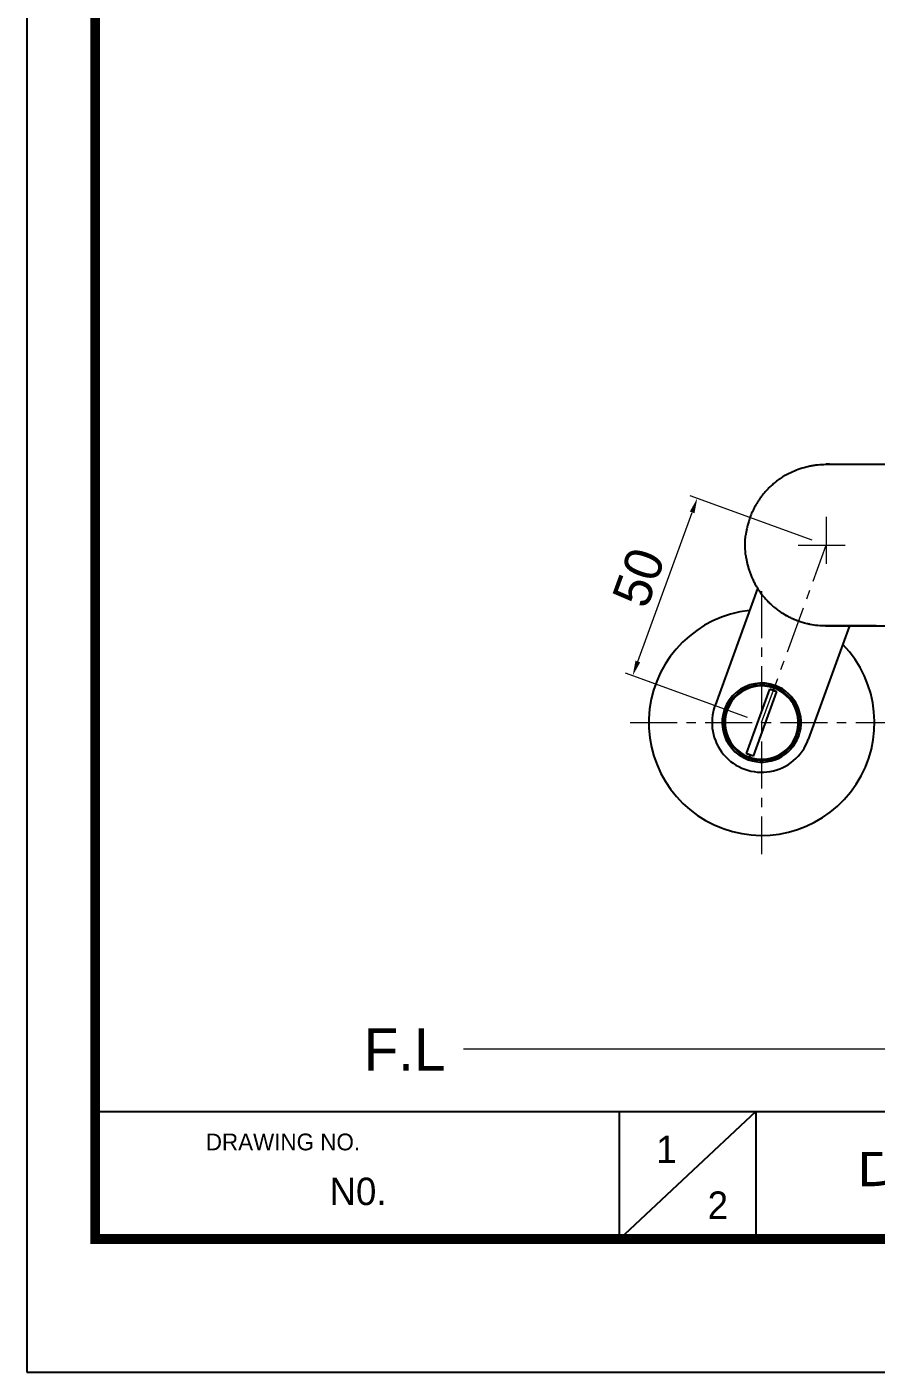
# Model space of a CAD drawing. Extents: x 0 to 1128, y 0 to 827.
# Drawn here: x 0 to 225.8, y 0 to 357.8 of the extents above; entities that cross this region are included whole.
import ezdxf

# ---------------------------------------------------------------- set-up
doc = ezdxf.new("R2010")
doc.units = 0
doc.header["$LTSCALE"] = 10
doc.header["$MEASUREMENT"] = 0
doc.header["$PDMODE"] = 3
doc.header["$PDSIZE"] = -10
doc.linetypes.add('CENTER', pattern=[2, 1.25, -0.25, 0.25, -0.25])
doc.layers.get('0').update_dxf_attribs({"linetype": 'CONTINUOUS'})
doc.layers.get('DEFPOINTS').update_dxf_attribs({"linetype": 'CONTINUOUS'})
doc.layers.add('1', color=7, linetype='CONTINUOUS')
doc.layers.add('DEF_LAYER_ASSEM_MEMBER', color=7, linetype='CONTINUOUS')
doc.layers.add('치수선', color=7, linetype='CONTINUOUS', lineweight=20)
doc.styles.add('Daelim Dimension', font='')
doc.styles.get('Daelim Dimension').set_extended_font_data('나눔고딕')
doc.dimstyles.new('DEFAULT', dxfattribs={"dimscale": 2, "dimtxt": 2, "dimasz": 2, "dimexe": 0, "dimexo": 2, "dimgap": 1, "dimtad": 1, "dimdec": 1, "dimzin": 9, "dimdsep": 46, "dimtxsty": 'Daelim Dimension', "dimcen": 0.5, "dimclrd": 252, "dimclre": 252, "dimclrt": 3, "dimadec": 1, "dimazin": 0, "dimtfac": 1, "dimtdec": 1, "dimtix": 1, "dimtmove": 0, "dimatfit": 3, "dimfxl": 1, "dimtolj": 1, "dimtzin": 1, "dimlwd": 9, "dimlwe": 9, "dimarcsym": 0})

# ---------------------------------------------------------------- blocks, each defined once
blk = doc.blocks.new('*D7')
at = {"color": 5, "lineweight": 9, "ltscale": 0.5, "transparency": 16777216}
for p, q in [((208.76, 221.33), (176.35, 233.12)), ((162.42, 189), (176.86, 228.68)), ((191.58, 174.13), (159.17, 185.93))]:
    blk.add_line(p, q, dxfattribs=at)
at = {"color": 5, "ltscale": 0.5, "transparency": 16777216}
for points in [[(176.24, 228.91), (177.49, 228.45), (178.23, 232.44)], [(161.79, 189.23), (163.05, 188.77), (161.05, 185.24)]]:
    blk.add_solid(points, dxfattribs=at)
at = {"layer": 'DEFPOINTS', "color": 0, "ltscale": 0.5, "transparency": 16777216}
for p in [(178.23, 232.44), (212.52, 219.96), (195.34, 172.76)]:
    blk.add_point(p, dxfattribs=at)
at = {"color": 7, "ltscale": 0.5, "transparency": 16777216, "insert": (162.66, 211.38), "char_height": 10, "attachment_point": 5, "rotation": 70, "style": 'Daelim Dimension'}
blk.add_mtext('\\A1;50', dxfattribs=at)

msp = doc.modelspace()

# ---------------------------------------------------------------- linework, layer by layer
at = {"color": 5}
msp.add_line((18.14, 69.28), (926.74, 69.28), dxfattribs=at)
at = {"color": 5, "ltscale": 40}
for p, q in [((157.42, 69.28), (157.42, 35.27)), ((157.42, 69.28), (157.42, 35.27)), ((193.81, 69.28), (157.42, 35.27)), ((193.81, 69.28), (157.42, 35.27)), ((193.81, 69.28), (193.81, 35.27)), ((193.81, 69.28), (193.81, 35.27))]:
    msp.add_line(p, q, dxfattribs=at)
at = {"ltscale": 0.5}
msp.add_lwpolyline([(0, 0), (1128.4, 0), (1128.4, 826.8), (0, 826.8)], close=True, dxfattribs=at)
at = {"color": 5, "linetype": 'ByBlock', "lineweight": 200, "const_width": 2.6}
msp.add_lwpolyline([(18.14, 35.4), (1110.14, 35.4), (1110.14, 807.6), (18.14, 807.6)], close=True, dxfattribs=at)
at = {"layer": '1', "color": 7, "linetype": 'Continuous', "lineweight": -3}
for p, q in [((220.34, 241.44), (220.34, 241.46)), ((194.28, 208.46), (182.94, 177.28)), ((218.74, 198.46), (207.74, 168.25)), ((198.76, 182.16), (198.93, 182.63)), ((191.28, 164.54), (197.52, 181.68)), ((193.16, 163.85), (199.4, 180.99)), ((198.47, 181.36), (198.67, 181.93)), ((198.76, 182.16), (198.67, 181.93)), ((191.92, 163.37), (191.75, 162.9)), ((191.92, 163.37), (192.01, 163.6)), ((192.21, 164.17), (192.01, 163.6))]:
    msp.add_line(p, q, dxfattribs=at)
for radius, start, end in [(30, 96.1056, 250), (30, 250, 43.8944), (10.5, 70, 250), (10, 70, 250), (9.75, 70, 250), (10.5, 250, 70), (10, 250, 70), (9.75, 250, 70), (13.2, 160, 340)]:
    msp.add_arc((195.34, 172.76), radius, start, end, dxfattribs=at)
for points, degree, knots in [([(202.09, 238.8), (202.11, 238.82), (202.14, 238.83), (202.79, 239.18), (203.43, 239.49), (204.75, 240.05), (205.42, 240.29), (206.79, 240.72), (207.83, 240.98), (208.88, 241.17), (209.59, 241.27), (210.65, 241.41), (211.73, 241.46), (212.44, 241.46)], 3, [0, 0, 0, 0, 0.007543, 0.007543, 0.206034, 0.206034, 0.404526, 0.404526, 0.603017, 0.702263, 0.702263, 0.801509, 1, 1, 1, 1]), ([(212.44, 241.46), (212.44, 241.46), (212.44, 241.46), (212.44, 241.46), (212.44, 241.46), (212.44, 241.46), (212.44, 241.46), (212.44, 241.46)], 3, [0, 0, 0, 0, 0.25, 0.25, 0.5, 0.5, 1, 1, 1, 1]), ([(212.47, 241.46), (212.52, 241.46), (212.82, 241.46), (213.21, 241.46), (213.71, 241.46), (214.32, 241.46), (215.05, 241.46), (215.88, 241.46), (216.8, 241.46), (217.82, 241.46), (218.9, 241.46), (220.06, 241.46), (221.27, 241.46), (222.52, 241.46), (223.8, 241.46), (225.1, 241.46), (225.76, 241.46)], 2, [0, 0, 0, 0.090289, 0.155268, 0.220247, 0.285227, 0.350206, 0.415186, 0.480165, 0.545144, 0.610124, 0.675103, 0.740082, 0.805062, 0.870041, 0.935021, 1, 1, 1]), ([(259.86, 241.44), (259.28, 241.44), (256.42, 241.44), (251.5, 241.44), (245.33, 241.44), (239.84, 241.44), (235.04, 241.44), (230.99, 241.44), (227.5, 241.44), (224.39, 241.44), (221.44, 241.44), (219.21, 241.44), (217.62, 241.44), (216.46, 241.44), (215.31, 241.45), (214.18, 241.45), (213.19, 241.46), (212.67, 241.46), (212.5, 241.46), (212.48, 241.46)], 3, [0, 0, 0, 0, 0.032193, 0.15953, 0.274334, 0.376473, 0.465778, 0.542007, 0.602388, 0.660117, 0.715397, 0.768276, 0.793835, 0.819422, 0.849418, 0.884852, 0.926037, 0.97337, 1, 1, 1, 1]), ([(202.09, 238.8), (201.86, 238.68), (201.36, 238.39), (200.5, 237.85), (199.56, 237.19), (198.6, 236.43), (197.62, 235.56), (196.64, 234.57), (195.77, 233.56), (195.11, 232.69), (194.64, 232.03), (194.21, 231.36), (193.65, 230.43), (193.04, 229.26), (192.48, 228), (192.04, 226.79), (191.69, 225.63), (191.42, 224.53), (191.23, 223.54), (191.15, 222.96), (191.12, 222.7)], 3, [0, 0, 0, 0, 0.093329, 0.186204, 0.266208, 0.333735, 0.389326, 0.433974, 0.469848, 0.485858, 0.501524, 0.517277, 0.533522, 0.570096, 0.615425, 0.671436, 0.738916, 0.818192, 0.909451, 1, 1, 1, 1]), ([(190.94, 219.96), (190.94, 220.65), (190.97, 221.35), (191.06, 222.26), (191.09, 222.48), (191.12, 222.71)], 3, [0, 0, 0, 0, 0.754859, 0.754859, 1, 1, 1, 1]), ([(191.12, 217.22), (191.09, 217.42), (191.07, 217.62), (190.98, 218.53), (190.94, 219.25), (190.94, 219.96)], 3, [0, 0, 0, 0, 0.219969, 0.219969, 1, 1, 1, 1]), ([(191.12, 217.22), (191.15, 216.96), (191.23, 216.4), (191.4, 215.48), (191.63, 214.53), (191.9, 213.58), (192.22, 212.64), (192.58, 211.71), (192.95, 210.87), (193.3, 210.16), (193.57, 209.65), (193.86, 209.14), (194.3, 208.4), (194.93, 207.46), (195.74, 206.39), (196.62, 205.37), (197.57, 204.41), (198.56, 203.52), (199.67, 202.64), (200.84, 201.84), (201.62, 201.38), (202, 201.17)], 3, [0, 0, 0, 0, 0.094257, 0.188055, 0.268878, 0.336681, 0.391409, 0.433236, 0.463254, 0.474891, 0.485352, 0.496211, 0.508772, 0.541569, 0.586711, 0.64503, 0.701299, 0.766139, 0.839606, 0.921825, 1, 1, 1, 1]), ([(212.44, 198.46), (211.73, 198.46), (211.02, 198.5), (209.61, 198.64), (208.91, 198.74), (208.21, 198.88), (208.21, 198.88), (208.21, 198.88), (208.21, 198.88), (208.21, 198.88), (208.21, 198.88), (208.2, 198.88), (208.2, 198.88), (208.18, 198.89), (208.15, 198.89), (208.09, 198.91), (207.98, 198.93), (207.75, 198.98), (207.56, 199.02), (207.19, 199.11), (206.96, 199.17), (206.52, 199.29), (206.32, 199.35), (205.94, 199.47), (205.77, 199.52), (205.44, 199.63), (205.29, 199.68), (205.02, 199.78), (204.77, 199.87), (204.48, 199.99), (204.33, 200.05), (204.27, 200.07), (204.27, 200.07), (204.27, 200.07), (204.27, 200.07), (204.27, 200.07), (204.27, 200.07), (204.27, 200.08), (204.26, 200.08), (204.25, 200.08), (204.24, 200.09), (204.2, 200.1), (204.13, 200.13), (203.99, 200.19), (203.72, 200.31), (203.48, 200.42), (203.01, 200.64), (202.7, 200.79), (201.91, 201.21), (201.43, 201.48), (200.97, 201.78)], 3, [0, 0, 0, 0, 0.172436, 0.172436, 0.344872, 0.344872, 0.344893, 0.344893, 0.344914, 0.344956, 0.345041, 0.345209, 0.345546, 0.346219, 0.347566, 0.350261, 0.355649, 0.366427, 0.387981, 0.387981, 0.43109, 0.43109, 0.474199, 0.474199, 0.517308, 0.517308, 0.560417, 0.560417, 0.603526, 0.646635, 0.689744, 0.689744, 0.689765, 0.689765, 0.689786, 0.689829, 0.689913, 0.690081, 0.690418, 0.691092, 0.692439, 0.695133, 0.700522, 0.711299, 0.732853, 0.775962, 0.775962, 0.86218, 0.86218, 1, 1, 1, 1]), ([(212.3, 198.46), (212.3, 198.46), (212.33, 198.46), (212.57, 198.47), (213.15, 198.47), (213.85, 198.48), (214.87, 198.48), (216.25, 198.48), (218.18, 198.48), (220.06, 198.48), (221.87, 198.48), (223.66, 198.48), (226.07, 198.48), (229.15, 198.48), (233, 198.48), (237.39, 198.48), (242.3, 198.48), (247.7, 198.48), (253.56, 198.48), (257.68, 198.48), (259.85, 198.48), (259.91, 198.48)], 3, [0, 0, 0, 0, 0.015738, 0.054774, 0.087374, 0.114019, 0.136697, 0.181204, 0.224979, 0.268018, 0.296808, 0.330111, 0.368895, 0.429767, 0.500733, 0.581647, 0.672252, 0.772388, 0.879919, 0.996483, 1, 1, 1, 1]), ([(225.76, 198.46), (224.43, 198.46), (223.16, 198.46), (222.52, 198.46), (221.26, 198.46), (220.06, 198.46), (218.9, 198.46), (217.82, 198.46), (216.8, 198.46), (215.88, 198.46), (215.05, 198.46), (214.32, 198.46), (213.71, 198.46), (213.21, 198.46), (212.82, 198.46), (212.57, 198.46), (212.44, 198.46), (212.44, 198.46)], 2, [0, 0, 0, 0.125, 0.125, 0.1875, 0.25, 0.3125, 0.375, 0.4375, 0.5, 0.5625, 0.625, 0.6875, 0.75, 0.8125, 0.875, 0.9375, 1, 1, 1])]:
    msp.add_open_spline(points, degree=degree, knots=knots, dxfattribs=at)
for points, degree in [([(212.44, 241.46), (212.44, 241.46), (212.44, 241.46)], 2), ([(197.52, 181.68), (197.63, 181.64), (197.84, 181.58), (198.15, 181.47), (198.36, 181.4), (198.47, 181.36)], 3), ([(198.47, 181.36), (198.57, 181.32), (198.78, 181.25), (199.09, 181.12), (199.3, 181.04), (199.4, 180.99)], 3), ([(192.21, 164.17), (192.11, 164.2), (191.9, 164.28), (191.59, 164.41), (191.38, 164.49), (191.28, 164.54)], 3), ([(193.16, 163.85), (193.05, 163.88), (192.84, 163.95), (192.52, 164.05), (192.31, 164.13), (192.21, 164.17)], 3)]:
    msp.add_open_spline(points, degree=degree, dxfattribs=at)
at = {"layer": 'DEF_LAYER_ASSEM_MEMBER', "color": 1, "linetype": 'CENTER', "lineweight": 5}
for p, q in [((212.52, 227.46), (212.52, 212.46)), ((195.34, 172.76), (212.52, 219.96)), ((205.02, 219.96), (220.02, 219.96)), ((195.34, 207.76), (195.34, 137.76)), ((160.34, 172.76), (230.34, 172.76))]:
    msp.add_line(p, q, dxfattribs=at)
at = {"layer": '치수선'}
msp.add_line((830.14, 85.86), (116.08, 85.86), dxfattribs=at)

# ---------------------------------------------------------------- texts
at = {"color": 5, "ltscale": 40, "style": 'Daelim Dimension'}
msp.add_text('DRAWING NO.', height=4.453, dxfattribs=at).set_placement((47.56, 58.99))
at = {"attachment_point": 1, "style": 'Daelim Dimension'}
for s, insert, char_height, width in [('1', (167.32, 62.9), 7.29, 10.17), ('N0. ', (80.45, 51.71), 7.287, 45.7148), ('2', (180.99, 48.05), 7.29, 10.17)]:
    msp.add_mtext(s, dxfattribs=dict(at, insert=insert, char_height=char_height, width=width))
at = {"color": 2, "insert": (220.72, 58.8), "char_height": 11.7115, "width": 518.4179, "attachment_point": 1, "style": 'Daelim Dimension'}
msp.add_mtext('{\\fPretendard Variable SemiBold|b0|i0|c129|p2;대림바스(주)} Single lever_CACTUS_샤워욕조수전_DL B5913W', dxfattribs=at)
at = {"layer": '치수선', "insert": (111.26, 91.46), "char_height": 11.25, "attachment_point": 3, "style": 'Daelim Dimension'}
msp.add_mtext_dynamic_manual_height_columns('F.L', width=17.4109, gutter_width=12.5, heights=[0], dxfattribs=at)

# ---------------------------------------------------------------- dimensions: what is measured, and where the dimension line sits
at = {"color": 5, "ltscale": 0.5}
dim = msp.add_aligned_dim(p1=(195.34, 172.76), p2=(212.52, 219.96), distance=36.49, text='50', dimstyle='DEFAULT', override={"dimtxt": 5, "dimexe": 1, "dimclrd": 5, "dimclre": 5, "dimclrt": 7}, dxfattribs=at)
dim.commit()
dim.dimension.update_dxf_attribs({"geometry": '*D7', "text_midpoint": (162.66, 211.38)})

doc.saveas('drawing.dxf')
